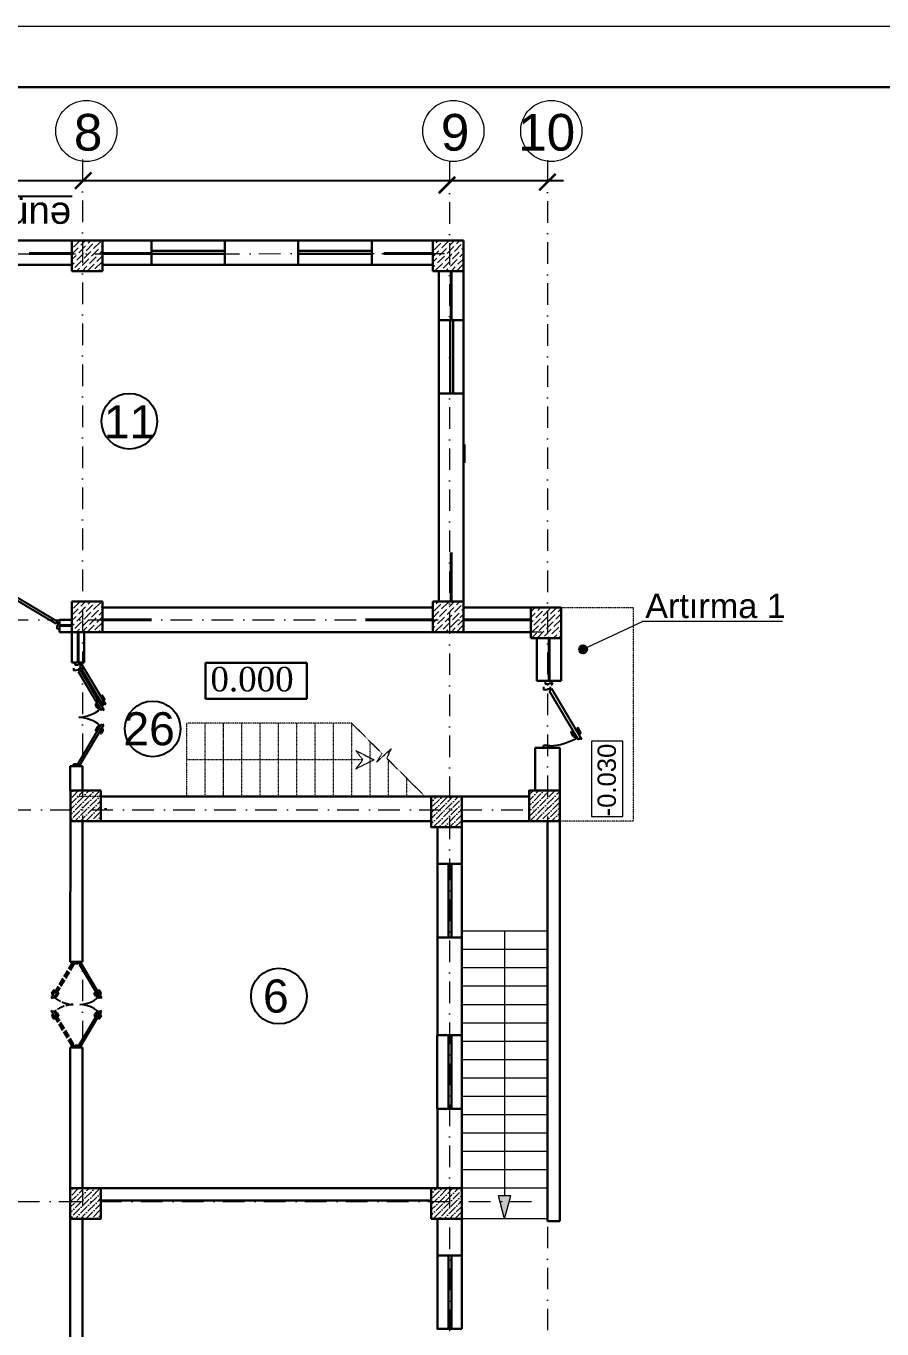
# Model space of a CAD drawing. Header units: millimetres. Extents: x 895788 to 1136524, y -21936 to 400945.
# Drawn here: x 1063347 to 1077339, y 168115 to 189410 of the extents above; entities that cross this region are included whole.
import ezdxf

# ---------------------------------------------------------------- set-up
doc = ezdxf.new("R2010")
doc.units = ezdxf.units.MM
for name, pattern in [('( Hidden )', [0.275, 0.15, -0.125]), ('006_PP_0101_AS_101_00$0$006_PP_0101_AS_102_00$0$006_PP_GRID_0101$0$006_TD-D_0101_AS_N101_00$0$TEČKOVANБX2', [0.05, 0, -0.05]), ('ACAD_ISO02W100', [15, 12, -3]), ('Штрихпунктирная', [670.277762, 352.777767, -176.388884, 0, -141.111112])]:
    doc.linetypes.add(name, pattern=pattern)
for name, color, linetype in [('0_ANNOT_Dimensions', 7, 'Continuous'), ('Layer2', 7, 'Continuous'), ('Конструктив - Ограждающий', 7, 'Continuous')]:
    doc.layers.add(name, color=color, linetype=linetype)
for name, color, linetype, lineweight in [('0_Pen_No__7', 7, 'Continuous', 60), ('Layer2_Pen_No__1', 7, 'Continuous', 15), ('Layer2_Ном._пера__1', 7, 'Continuous', 15), ('Layer2_Ном._пера__1_Ном._пера__1', 7, 'Continuous', 15), ('Layer2_Ном._пера__7', 7, 'Continuous', 60), ('Xarici divarlar_Pen_No__1', 7, 'Continuous', 15), ('аракясмя_Pen_No__1', 7, 'Continuous', 15), ('ДВЕРИ', 7, 'Continuous', 5), ('Интерьер- Перегородка_Pen_No__21', 7, 'Continuous', 30), ('невидимка_Ном._пера__241_Ном._пера__7', 7, 'Continuous', 60), ('окна_Pen_No__1', 7, 'Continuous', 15), ('оси_Ном._пера__1', 7, 'Continuous', 15), ('оси_Ном._пера__242_Pen_No__21', 7, 'Continuous', 30), ('перегородка_Ном._пера__1', 7, 'Continuous', 15), ('перегородка_Ном._пера__7', 7, 'Continuous', 60), ('перегородка_Ном._пера__7_Ном._пера__7', 7, 'Continuous', 60), ('размер_Pen_No__1', 7, 'Continuous', 15)]:
    doc.layers.add(name, color=color, linetype=linetype, lineweight=lineweight)
doc.styles.add('GENERATED_STYLE_1', font='times.ttf')
doc.styles.get("Standard").update_dxf_attribs({"font": 'arial.ttf', "height": 400})
doc.styles.add('СГЕНЕРИР_СТИЛЬ_1', font='arial.ttf')

# ---------------------------------------------------------------- blocks, each defined once
blk = doc.blocks.new('qapi 700')
at = {"layer": 'ДВЕРИ', "color": 251, "lineweight": 25, "true_color": 0x636466}
for p, q in [((1281620, 90086), (1281659, 90086)), ((1281659, 90034), (1281659, 90086)), ((1282420, 90086), (1282380, 90086)), ((1282380, 90034), (1282380, 90085)), ((1281620, 89997), (1281651, 89997)), ((1281651, 89997), (1281651, 90034)), ((1281651, 90034), (1281659, 90034)), ((1282368, 90010), (1281735, 89633)), ((1282395, 89980), (1281741, 89591)), ((1282382, 89987), (1282368, 90010)), ((1282388, 90034), (1282380, 90034)), ((1282388, 89991), (1282382, 89987)), ((1282388, 89997), (1282388, 90034)), ((1282420, 89997), (1282388, 89997)), ((1282420, 89997), (1282388, 89997)), ((1282395, 89980), (1282388, 89991)), ((1281733, 89605), (1281747, 89613)), ((1281741, 89591), (1281733, 89605)), ((1281747, 89613), (1281735, 89633)), ((1281812, 89685), (1281762, 89656)), ((1281762, 89656), (1281765, 89651)), ((1281776, 89665), (1281770, 89676)), ((1281775, 89698), (1281826, 89728)), ((1281785, 89617), (1281787, 89613)), ((1281787, 89613), (1281837, 89642)), ((1281792, 89676), (1281793, 89674)), ((1281835, 89712), (1281794, 89687)), ((1281802, 89622), (1281809, 89609)), ((1281814, 89681), (1281812, 89685)), ((1281820, 89629), (1281818, 89631)), ((1281872, 89650), (1281831, 89626)), ((1281831, 89604), (1281881, 89634)), ((1281837, 89642), (1281835, 89646)), ((1281836, 89725), (1281838, 89722)), ((1281884, 89645), (1281883, 89647))]:
    blk.add_line(p, q, dxfattribs=at)
for centre, radius, start, end in [((1282471, 90052), 821, 183.4077, 209.5706), ((1281783, 89684), 15.9, 120.7133, 210.7133), ((1281798, 89680), 7.94, 120.7133, 210.7133), ((1281823, 89617), 15.9, 210.7133, 300.7133), ((1281827, 89633), 7.94, 210.7133, 300.7133), ((1281830, 89721), 7.94, 30.7133, 120.7133), ((1281831, 89718), 7.94, 300.7133, 30.7133), ((1281876, 89643), 7.94, 30.7133, 120.7133), ((1281877, 89641), 7.94, 300.7133, 30.7133)]:
    blk.add_arc(centre, radius, start, end, dxfattribs=at)
blk = doc.blocks.new('DSA')
at = {"layer": 'ДВЕРИ', "color": 251, "lineweight": 25, "true_color": 0x636466}
for p, q in [((153780, 788017), (153820, 788017)), ((153780, 787928), (153812, 787928)), ((153780, 787928), (153812, 787928)), ((153804, 787910), (153811, 787922)), ((153811, 787922), (153818, 787918)), ((153812, 787928), (153812, 787965)), ((153812, 787965), (153820, 787965)), ((153818, 787918), (153832, 787941)), ((153820, 787965), (153820, 788016)), ((153832, 787941), (154468, 787562)), ((155336, 787941), (154700, 787562)), ((155350, 787918), (155336, 787941)), ((155388, 788017), (155348, 788017)), ((155348, 787965), (155348, 788016)), ((155356, 787965), (155348, 787965)), ((155357, 787922), (155350, 787918)), ((155356, 787928), (155356, 787965)), ((155388, 787928), (155356, 787928)), ((155388, 787928), (155356, 787928)), ((155364, 787910), (155357, 787922)), ((153804, 787910), (154462, 787520)), ((155364, 787910), (154706, 787520)), ((154318, 787574), (154320, 787576)), ((154372, 787532), (154321, 787563)), ((154331, 787579), (154372, 787555)), ((154366, 787654), (154365, 787652)), ((154365, 787571), (154368, 787575)), ((154415, 787542), (154365, 787571)), ((154367, 787641), (154409, 787616)), ((154428, 787627), (154377, 787657)), ((154383, 787557), (154384, 787560)), ((154388, 787610), (154391, 787615)), ((154391, 787615), (154441, 787585)), ((154401, 787550), (154394, 787538)), ((154411, 787605), (154410, 787603)), ((154418, 787546), (154415, 787542)), ((154426, 787594), (154433, 787605)), ((154441, 787585), (154438, 787580)), ((154456, 787542), (154468, 787562)), ((154470, 787534), (154456, 787542)), ((154462, 787520), (154470, 787534)), ((154698, 787534), (154712, 787542)), ((154706, 787520), (154698, 787534)), ((154712, 787542), (154700, 787562)), ((154777, 787615), (154727, 787585)), ((154727, 787585), (154730, 787580)), ((154742, 787594), (154735, 787605)), ((154740, 787627), (154791, 787657)), ((154750, 787546), (154753, 787542)), ((154753, 787542), (154803, 787571)), ((154757, 787605), (154758, 787603)), ((154801, 787641), (154760, 787616)), ((154767, 787550), (154775, 787538)), ((154780, 787610), (154777, 787615)), ((154785, 787557), (154784, 787560)), ((154837, 787579), (154796, 787555)), ((154797, 787532), (154847, 787563)), ((154803, 787571), (154800, 787575)), ((154802, 787654), (154804, 787652)), ((154850, 787574), (154848, 787576))]:
    blk.add_line(p, q, dxfattribs=at)
for centre, radius, start, end in [((154002, 787952), 583, 319.7101, 357.5846), ((155160, 787950), 576, 182.1815, 220.5237), ((154325, 787569), 7.98, 149.2867, 239.2867), ((154327, 787572), 7.98, 59.2867, 149.2867), ((154371, 787648), 7.98, 149.2867, 239.2867), ((154373, 787650), 7.98, 59.2867, 149.2867), ((154376, 787561), 7.98, 239.2867, 329.2867), ((154380, 787546), 16, 239.2867, 329.2867), ((154404, 787609), 7.98, 329.2867, 59.2867), ((154420, 787613), 16, 329.2867, 59.2867), ((154748, 787613), 16, 120.7133, 210.7133), ((154764, 787609), 7.98, 120.7133, 210.7133), ((154788, 787546), 16, 210.7133, 300.7133), ((154792, 787561), 7.98, 210.7133, 300.7133), ((154795, 787650), 7.98, 30.7133, 120.7133), ((154797, 787648), 7.98, 300.7133, 30.7133), ((154842, 787572), 7.98, 30.7133, 120.7133), ((154843, 787569), 7.98, 300.7133, 30.7133)]:
    blk.add_arc(centre, radius, start, end, dxfattribs=at)
blk = doc.blocks.new('_ArchTick')
at = {"color": 0, "linetype": 'ByBlock', "const_width": 0.15}
blk.add_lwpolyline([(-0.5, -0.5), (0.5, 0.5)], dxfattribs=at)

msp = doc.modelspace()

# ---------------------------------------------------------------- hatches: boundary and pattern name
h = msp.add_hatch(color=256)
h.dxf.hatch_style = 1
h.paths.add_polyline_path([(1072388.559, 179222.83, -1), (1072520.112, 179222.83, -1)])
at = {"lineweight": 9}
h = msp.add_hatch(dxfattribs=at)
h.set_pattern_fill('ANSI36', color=256, scale=500)
h.set_pattern_definition([(45, (-686326.893, 2459012.49), (33.1456304, 121.533978), [156.25, -31.25, 0, -31.25])])
h.paths.add_polyline_path([(1064071.116, 176914.973), (1064071.116, 176414.973), (1064571.116, 176414.973), (1064571.116, 176914.973)])
h = msp.add_hatch(dxfattribs=at)
h.set_pattern_fill('ANSI36', color=256, scale=500)
h.set_pattern_definition([(45, (-692226.874, 2458912.49), (33.1456304, 121.533978), [156.25, -31.25, 0, -31.25])])
h.paths.add_polyline_path([(1069971.098, 176814.973), (1069971.098, 176314.973), (1070471.098, 176314.973), (1070471.098, 176814.973)])
h = msp.add_hatch(dxfattribs=at)
h.set_pattern_fill('ANSI36', color=256, scale=500)
h.set_pattern_definition([(45, (-693826.874, 2459012.49), (33.1456304, 121.533978), [156.25, -31.25, 0, -31.25])])
h.paths.add_polyline_path([(1071571.098, 176914.973), (1071571.098, 176414.973), (1072071.098, 176414.973), (1072071.098, 176914.973)])
h = msp.add_hatch(dxfattribs=at)
h.set_pattern_fill('ANSI36', color=256, scale=500)
h.set_pattern_definition([(45, (-686326.7, 2452512.49), (33.1456304, 121.533978), [156.25, -31.25, 0, -31.25])])
h.paths.add_polyline_path([(1064070.921, 170414.973), (1064070.921, 169914.973), (1064570.921, 169914.973), (1064570.921, 170414.973)])
h = msp.add_hatch(dxfattribs=at)
h.set_pattern_fill('ANSI36', color=256, scale=500)
h.set_pattern_definition([(45, (-692226.874, 2452512.49), (33.1456304, 121.533978), [156.25, -31.25, 0, -31.25])])
h.paths.add_polyline_path([(1069971.098, 170414.973), (1069971.098, 169914.973), (1070471.098, 169914.973), (1070471.098, 170414.973)])
at = {"layer": 'Layer2', "linetype": 'Continuous', "lineweight": 0, "true_color": 0x000000}
msp.add_hatch(color=18, dxfattribs=at).paths.add_polyline_path([(1071170.833, 169914.973), (1071070.833, 170288.178), (1071270.833, 170288.178)])

# ---------------------------------------------------------------- linework, layer by layer
at = {"lineweight": 30}
msp.add_line((1020488.296, 188411.871), (1099331.354, 188411.871), dxfattribs=at)
for p, q in [((1072130.618, 186880.032), (1026639.395, 186874.706)), ((1071933.151, 186576.354), (1071933.151, 186576.979))]:
    msp.add_line(p, q)
at = {"color": 7}
msp.add_line((1060112.359, 186627.306), (1064101.644, 186627.306), dxfattribs=at)
at = {"color": 0, "lineweight": 30}
for p, q in [((1028597.151, 185905.584), (1069997.151, 185905.584)), ((1066597.151, 185905.584), (1065397.151, 185905.584)), ((1065397.151, 185905.584), (1065397.151, 185505.584)), ((1066597.151, 185505.584), (1066597.151, 185905.584)), ((1068997.327, 185905.584), (1067797.327, 185905.584)), ((1067797.327, 185905.584), (1067797.327, 185505.584)), ((1068997.327, 185505.584), (1068997.327, 185905.584)), ((1064097.346, 185505.584), (1058596.956, 185505.584)), ((1066296.974, 185505.584), (1064597.346, 185505.584)), ((1065397.151, 185505.584), (1066597.151, 185505.584)), ((1069997.151, 185505.584), (1066496.974, 185505.584)), ((1067797.327, 185505.584), (1068997.327, 185505.584)), ((1070097.151, 180005.579), (1070097.151, 185405.584)), ((1070497.151, 185405.584), (1070497.151, 180005.579)), ((1070497.151, 184605.169), (1070097.151, 184605.169)), ((1070097.151, 184605.169), (1070097.151, 183405.169)), ((1070497.151, 183405.169), (1070497.151, 184605.169)), ((1070097.151, 183405.169), (1070497.151, 183405.169)), ((1064597.346, 179905.579), (1069997.151, 179905.579)), ((1071597.522, 179905.579), (1070497.346, 179905.579)), ((1063896.5, 179705.579), (1063896.5, 179505.579)), ((1063896.5, 179705.579), (1064097.346, 179705.579)), ((1064096.974, 179505.579), (1063896.5, 179505.579)), ((1064097.151, 179005.579), (1064097.151, 179505.579)), ((1064097.151, 179505.579), (1064297.151, 179505.579)), ((1064297.151, 179505.579), (1064297.151, 179005.579)), ((1069997.327, 179505.579), (1064597.346, 179505.579)), ((1070497.151, 179505.579), (1071597.522, 179505.579)), ((1071697.522, 179405.579), (1071697.522, 178705.83)), ((1072097.522, 178705.83), (1072097.522, 179405.579)), ((1064097.151, 179005.579), (1064297.151, 179005.579)), ((1072097.522, 178705.83), (1071697.522, 178705.83)), ((1064270.745, 174114.973), (1064070.745, 174114.973)), ((1064270.745, 172714.973), (1064070.745, 172714.973))]:
    msp.add_line(p, q, dxfattribs=at)
at = {"color": 3, "lineweight": 30}
for p, q in [((1064597.346, 185905.584), (1064097.346, 185905.584)), ((1064097.346, 185905.584), (1064097.346, 185405.584)), ((1064597.346, 185405.584), (1064597.346, 185905.584)), ((1070497.151, 185905.584), (1069997.151, 185905.584)), ((1069997.151, 185905.584), (1069997.151, 185405.584)), ((1070497.151, 185405.584), (1070497.151, 185905.584)), ((1064097.346, 185405.584), (1064597.346, 185405.584)), ((1069997.151, 185405.584), (1070497.151, 185405.584)), ((1064597.346, 180005.579), (1064097.346, 180005.579)), ((1064097.346, 180005.579), (1064097.346, 179505.579)), ((1064597.346, 179505.579), (1064597.346, 180005.579)), ((1070497.327, 180005.579), (1069997.327, 180005.579)), ((1069997.327, 180005.579), (1069997.327, 179505.579)), ((1070497.327, 179505.579), (1070497.327, 180005.579)), ((1072097.522, 179905.579), (1071597.522, 179905.579)), ((1071597.522, 179905.579), (1071597.522, 179405.579)), ((1072097.522, 179405.579), (1072097.522, 179905.579)), ((1064097.346, 179505.579), (1064597.346, 179505.579)), ((1069997.327, 179505.579), (1070497.327, 179505.579)), ((1071597.522, 179405.579), (1072097.522, 179405.579))]:
    msp.add_line(p, q, dxfattribs=at)
at = {"lineweight": 9}
for p, q in [((1064241.61, 185827.011), (1064320.183, 185905.584)), ((1064363.144, 185860.157), (1064408.571, 185905.584)), ((1064484.678, 185893.303), (1064496.96, 185905.584)), ((1069997.151, 185903.483), (1069999.252, 185905.584)), ((1070053.261, 185871.205), (1070087.64, 185905.584)), ((1070174.795, 185904.351), (1070176.028, 185905.584)), ((1070263.183, 185815.963), (1070352.805, 185905.584)), ((1070384.717, 185849.108), (1070441.193, 185905.584)), ((1064097.346, 185859.524), (1064109.027, 185871.205)), ((1064097.346, 185682.747), (1064197.416, 185782.817)), ((1064097.979, 185771.769), (1064097.979, 185771.769)), ((1064120.076, 185793.866), (1064230.561, 185904.351)), ((1064131.125, 185893.303), (1064131.125, 185893.303)), ((1064175.319, 185583.943), (1064285.804, 185694.429)), ((1064208.464, 185705.477), (1064318.95, 185815.963)), ((1064219.513, 185804.914), (1064219.513, 185804.914)), ((1064296.853, 185617.089), (1064407.338, 185727.574)), ((1064307.901, 185716.526), (1064307.901, 185716.526)), ((1064329.998, 185738.623), (1064440.484, 185849.108)), ((1064341.047, 185838.06), (1064341.047, 185838.06)), ((1064418.387, 185650.235), (1064528.872, 185760.72)), ((1064429.435, 185749.672), (1064429.435, 185749.672)), ((1064451.532, 185771.769), (1064562.018, 185882.254)), ((1064462.581, 185871.205), (1064462.581, 185871.205)), ((1064539.921, 185683.38), (1064597.346, 185740.805)), ((1064550.969, 185782.817), (1064550.969, 185782.817)), ((1064573.066, 185804.914), (1064597.346, 185829.194)), ((1064584.115, 185904.351), (1064584.115, 185904.351)), ((1069997.151, 185815.095), (1070009.067, 185827.011)), ((1069997.151, 185638.318), (1070097.455, 185738.623)), ((1069998.018, 185727.574), (1069998.018, 185727.574)), ((1070020.115, 185749.672), (1070130.601, 185860.157)), ((1070031.164, 185849.108), (1070031.164, 185849.108)), ((1070108.504, 185661.283), (1070218.989, 185771.769)), ((1070119.552, 185760.72), (1070119.552, 185760.72)), ((1070141.649, 185782.817), (1070252.135, 185893.303)), ((1070152.698, 185882.254), (1070152.698, 185882.254)), ((1070230.038, 185694.429), (1070340.523, 185804.914)), ((1070241.086, 185793.866), (1070241.086, 185793.866)), ((1070318.426, 185606.04), (1070428.912, 185716.526)), ((1070329.475, 185705.477), (1070329.475, 185705.477)), ((1070351.572, 185727.574), (1070462.057, 185838.06)), ((1070362.62, 185827.011), (1070362.62, 185827.011)), ((1070439.96, 185639.186), (1070497.151, 185696.377)), ((1070451.009, 185738.623), (1070451.009, 185738.623)), ((1070473.106, 185760.72), (1070497.151, 185784.765)), ((1070484.154, 185860.157), (1070484.154, 185860.157)), ((1064097.346, 185594.359), (1064164.27, 185661.283)), ((1064097.346, 185505.97), (1064131.125, 185539.749)), ((1064142.173, 185462.409), (1064252.659, 185572.895)), ((1064153.222, 185561.846), (1064153.222, 185561.846)), ((1064186.367, 185683.38), (1064186.367, 185683.38)), ((1064262.125, 185405.584), (1064341.047, 185484.506)), ((1064263.707, 185495.555), (1064374.192, 185606.04)), ((1064274.756, 185594.992), (1064274.756, 185594.992)), ((1064352.095, 185407.167), (1064462.581, 185517.652)), ((1064363.144, 185506.604), (1064363.144, 185506.604)), ((1064385.241, 185528.701), (1064495.726, 185639.186)), ((1064396.29, 185628.138), (1064396.29, 185628.138)), ((1064473.629, 185440.312), (1064584.115, 185550.798)), ((1064484.678, 185539.749), (1064484.678, 185539.749)), ((1064506.775, 185561.846), (1064597.346, 185652.417)), ((1064517.824, 185661.283), (1064517.824, 185661.283)), ((1069997.151, 185549.93), (1070064.31, 185617.089)), ((1069997.151, 185461.542), (1070031.164, 185495.555)), ((1070042.213, 185418.215), (1070152.698, 185528.701)), ((1070053.261, 185517.652), (1070053.261, 185517.652)), ((1070075.358, 185539.749), (1070185.844, 185650.235)), ((1070086.407, 185639.186), (1070086.407, 185639.186)), ((1070163.747, 185451.361), (1070274.232, 185561.846)), ((1070174.795, 185550.798), (1070174.795, 185550.798)), ((1070196.892, 185572.895), (1070307.378, 185683.38)), ((1070207.941, 185672.332), (1070207.941, 185672.332)), ((1070285.281, 185484.506), (1070395.766, 185594.992)), ((1070296.329, 185583.943), (1070296.329, 185583.943)), ((1070383.135, 185405.584), (1070484.154, 185506.604)), ((1070384.717, 185495.555), (1070384.717, 185495.555)), ((1070406.814, 185517.652), (1070497.151, 185607.988)), ((1070417.863, 185617.089), (1070417.863, 185617.089)), ((1064097.346, 185417.582), (1064097.979, 185418.215)), ((1064120.076, 185440.312), (1064120.076, 185440.312)), ((1064173.736, 185405.584), (1064219.513, 185451.361)), ((1064241.61, 185473.458), (1064241.61, 185473.458)), ((1064451.532, 185418.215), (1064451.532, 185418.215)), ((1064527.29, 185405.584), (1064550.969, 185429.264)), ((1064573.066, 185451.361), (1064573.066, 185451.361)), ((1064595.163, 185473.458), (1064597.346, 185475.64)), ((1070117.97, 185405.584), (1070119.552, 185407.167)), ((1070141.649, 185429.264), (1070141.649, 185429.264)), ((1070206.358, 185405.584), (1070241.086, 185440.312)), ((1070263.183, 185462.409), (1070263.183, 185462.409)), ((1070294.747, 185405.584), (1070362.62, 185473.458)), ((1070473.106, 185407.167), (1070473.106, 185407.167)), ((1070495.203, 185429.264), (1070497.151, 185431.212)), ((1064097.346, 179959.518), (1064109.027, 179971.2)), ((1064120.076, 179893.86), (1064230.561, 180004.345)), ((1064131.125, 179993.297), (1064131.125, 179993.297)), ((1064241.61, 179927.006), (1064320.183, 180005.579)), ((1064329.998, 179838.617), (1064440.484, 179949.103)), ((1064363.144, 179960.151), (1064408.571, 180005.579)), ((1064451.532, 179871.763), (1064562.018, 179982.248)), ((1064462.581, 179971.2), (1064462.581, 179971.2)), ((1064484.678, 179993.297), (1064496.96, 180005.579)), ((1064584.115, 180004.345), (1064584.115, 180004.345)), ((1069997.327, 180003.83), (1069999.075, 180005.579)), ((1070019.939, 179849.666), (1070130.425, 179960.151)), ((1070030.988, 179949.103), (1070030.988, 179949.103)), ((1070053.085, 179971.2), (1070087.464, 180005.579)), ((1070141.473, 179882.811), (1070251.959, 179993.297)), ((1070152.522, 179982.248), (1070152.522, 179982.248)), ((1070174.619, 180004.345), (1070175.852, 180005.579)), ((1070263.007, 179915.957), (1070352.629, 180005.579)), ((1070384.541, 179949.103), (1070441.017, 180005.579)), ((1070483.978, 179960.151), (1070483.978, 179960.151)), ((1064097.346, 179782.741), (1064197.416, 179882.811)), ((1064097.346, 179694.353), (1064164.27, 179761.277)), ((1064097.979, 179871.763), (1064097.979, 179871.763)), ((1064175.319, 179683.938), (1064285.804, 179794.423)), ((1064186.367, 179783.375), (1064186.367, 179783.375)), ((1064208.464, 179805.472), (1064318.95, 179915.957)), ((1064219.513, 179904.909), (1064219.513, 179904.909)), ((1064296.853, 179717.083), (1064407.338, 179827.569)), ((1064307.901, 179816.52), (1064307.901, 179816.52)), ((1064341.047, 179938.054), (1064341.047, 179938.054)), ((1064385.241, 179628.695), (1064495.726, 179739.18)), ((1064418.387, 179750.229), (1064528.872, 179860.714)), ((1064429.435, 179849.666), (1064429.435, 179849.666)), ((1064506.775, 179661.841), (1064597.346, 179752.411)), ((1064517.824, 179761.277), (1064517.824, 179761.277)), ((1064539.921, 179783.375), (1064597.346, 179840.8)), ((1064550.969, 179882.811), (1064550.969, 179882.811)), ((1064573.066, 179904.909), (1064597.346, 179929.188)), ((1069997.327, 179915.442), (1070008.891, 179927.006)), ((1069997.327, 179738.665), (1070097.279, 179838.617)), ((1069997.842, 179827.569), (1069997.842, 179827.569)), ((1070075.182, 179639.744), (1070185.667, 179750.229)), ((1070086.23, 179739.18), (1070086.23, 179739.18)), ((1070108.328, 179761.277), (1070218.813, 179871.763)), ((1070119.376, 179860.714), (1070119.376, 179860.714)), ((1070196.716, 179672.889), (1070307.201, 179783.375)), ((1070207.764, 179772.326), (1070207.764, 179772.326)), ((1070229.862, 179794.423), (1070340.347, 179904.909)), ((1070240.91, 179893.86), (1070240.91, 179893.86)), ((1070318.25, 179706.035), (1070428.735, 179816.52)), ((1070329.298, 179805.472), (1070329.298, 179805.472)), ((1070351.395, 179827.569), (1070461.881, 179938.054)), ((1070362.444, 179927.006), (1070362.444, 179927.006)), ((1070439.784, 179739.18), (1070497.327, 179796.724)), ((1070450.832, 179838.617), (1070450.832, 179838.617)), ((1070472.929, 179860.714), (1070497.327, 179885.112)), ((1071597.522, 179833.851), (1071669.249, 179905.579)), ((1071597.522, 179745.463), (1071668.016, 179815.957)), ((1071679.065, 179738.617), (1071789.55, 179849.103)), ((1071690.113, 179838.054), (1071690.113, 179838.054)), ((1071712.21, 179860.151), (1071757.638, 179905.579)), ((1071767.453, 179650.229), (1071877.938, 179760.714)), ((1071778.501, 179749.666), (1071778.501, 179749.666)), ((1071800.599, 179771.763), (1071911.084, 179882.248)), ((1071811.647, 179871.2), (1071811.647, 179871.2)), ((1071833.744, 179893.297), (1071846.026, 179905.579)), ((1071888.987, 179683.375), (1071999.472, 179793.86)), ((1071900.035, 179782.811), (1071900.035, 179782.811)), ((1071922.133, 179804.909), (1072022.803, 179905.579)), ((1071933.181, 179904.345), (1071933.181, 179904.345)), ((1072010.521, 179716.52), (1072097.522, 179803.521)), ((1072021.569, 179815.957), (1072021.569, 179815.957)), ((1072043.667, 179838.054), (1072097.522, 179891.91)), ((1064097.346, 179605.965), (1064131.125, 179639.744)), ((1064097.346, 179517.576), (1064097.979, 179518.21)), ((1064120.076, 179540.307), (1064120.076, 179540.307)), ((1064142.173, 179562.404), (1064252.659, 179672.889)), ((1064153.222, 179661.841), (1064153.222, 179661.841)), ((1064173.736, 179505.579), (1064219.513, 179551.355)), ((1064241.61, 179573.452), (1064241.61, 179573.452)), ((1064262.125, 179505.579), (1064341.047, 179584.501)), ((1064263.707, 179595.549), (1064374.192, 179706.035)), ((1064274.756, 179694.986), (1064274.756, 179694.986)), ((1064352.095, 179507.161), (1064462.581, 179617.646)), ((1064363.144, 179606.598), (1064363.144, 179606.598)), ((1064396.29, 179728.132), (1064396.29, 179728.132)), ((1064451.532, 179518.21), (1064451.532, 179518.21)), ((1064473.629, 179540.307), (1064584.115, 179650.792)), ((1064484.678, 179639.744), (1064484.678, 179639.744)), ((1064527.29, 179505.579), (1064550.969, 179529.258)), ((1064573.066, 179551.355), (1064573.066, 179551.355)), ((1064595.163, 179573.452), (1064597.346, 179575.635)), ((1069997.327, 179650.277), (1070064.133, 179717.083)), ((1069997.327, 179561.889), (1070030.988, 179595.549)), ((1070042.036, 179518.21), (1070152.522, 179628.695)), ((1070053.085, 179617.646), (1070053.085, 179617.646)), ((1070141.473, 179529.258), (1070141.473, 179529.258)), ((1070163.57, 179551.355), (1070274.056, 179661.841)), ((1070174.619, 179650.792), (1070174.619, 179650.792)), ((1070206.182, 179505.579), (1070240.91, 179540.307)), ((1070263.007, 179562.404), (1070263.007, 179562.404)), ((1070285.104, 179584.501), (1070395.59, 179694.986)), ((1070294.571, 179505.579), (1070362.444, 179573.452)), ((1070296.153, 179683.938), (1070296.153, 179683.938)), ((1070382.959, 179505.579), (1070483.978, 179606.598)), ((1070384.541, 179595.549), (1070384.541, 179595.549)), ((1070406.638, 179617.646), (1070497.327, 179708.335)), ((1070417.687, 179717.083), (1070417.687, 179717.083)), ((1070495.027, 179529.258), (1070497.327, 179531.559)), ((1071597.522, 179657.075), (1071634.87, 179694.423)), ((1071597.522, 179568.686), (1071601.725, 179572.889)), ((1071612.773, 179495.549), (1071723.259, 179606.035)), ((1071623.822, 179594.986), (1071623.822, 179594.986)), ((1071645.919, 179617.083), (1071756.404, 179727.569)), ((1071656.967, 179716.52), (1071656.967, 179716.52)), ((1071701.162, 179407.161), (1071811.647, 179517.646)), ((1071734.307, 179528.695), (1071844.793, 179639.18)), ((1071745.356, 179628.132), (1071745.356, 179628.132)), ((1071822.696, 179440.307), (1071933.181, 179550.792)), ((1071833.744, 179539.744), (1071833.744, 179539.744)), ((1071855.841, 179561.841), (1071966.327, 179672.326)), ((1071866.89, 179661.277), (1071866.89, 179661.277)), ((1071944.23, 179473.452), (1072054.715, 179583.938)), ((1071955.278, 179572.889), (1071955.278, 179572.889)), ((1071977.375, 179594.986), (1072087.861, 179705.472)), ((1071988.424, 179694.423), (1071988.424, 179694.423)), ((1072065.764, 179506.598), (1072097.522, 179538.356)), ((1072076.812, 179606.035), (1072076.812, 179606.035)), ((1070117.794, 179505.579), (1070119.376, 179507.161)), ((1070472.929, 179507.161), (1070472.929, 179507.161)), ((1071611.191, 179405.579), (1071690.113, 179484.501)), ((1071712.21, 179506.598), (1071712.21, 179506.598)), ((1071800.599, 179418.21), (1071800.599, 179418.21)), ((1071876.356, 179405.579), (1071900.035, 179429.258)), ((1071922.133, 179451.355), (1071922.133, 179451.355)), ((1071964.744, 179405.579), (1072021.569, 179462.404)), ((1072043.667, 179484.501), (1072043.667, 179484.501)), ((1072053.133, 179405.579), (1072097.522, 179449.968))]:
    msp.add_line(p, q, dxfattribs=at)
at = {"color": 146, "lineweight": 30, "true_color": 0x105689}
for p, q in [((1065397.151, 185736.722), (1065397.151, 185686.722)), ((1066597.151, 185736.722), (1065397.151, 185736.722)), ((1066597.151, 185686.722), (1066597.151, 185736.722)), ((1067797.327, 185736.722), (1067797.327, 185686.722)), ((1068997.327, 185736.722), (1067797.327, 185736.722)), ((1068997.327, 185686.722), (1068997.327, 185736.722)), ((1065397.151, 185686.722), (1066597.151, 185686.722)), ((1067797.327, 185686.722), (1068997.327, 185686.722)), ((1070328.288, 184605.169), (1070278.288, 184605.169)), ((1070278.288, 184605.169), (1070278.288, 183405.169)), ((1070328.288, 183405.169), (1070328.288, 184605.169)), ((1070278.288, 183405.169), (1070328.288, 183405.169))]:
    msp.add_line(p, q, dxfattribs=at)
at = {"lineweight": 40}
for p, q in [((1064097.346, 185691.076), (1063397.06, 185691.076)), ((1065397.346, 185691.076), (1064597.346, 185691.076)), ((1069997.151, 185691.076), (1069197.151, 185691.076)), ((1070297.327, 185405.584), (1070297.151, 184605.169)), ((1070297.327, 180005.579), (1070297.327, 180805.579)), ((1063896.5, 179612.029), (1064097.346, 179612.029)), ((1064597.346, 179705.579), (1065397.346, 179705.579)), ((1069997.327, 179705.579), (1068897.132, 179705.579)), ((1071597.522, 179705.579), (1070497.327, 179705.579)), ((1064197.151, 179505.579), (1064197.151, 179005.579)), ((1071897.522, 179405.579), (1071897.522, 178705.83))]:
    msp.add_line(p, q, dxfattribs=at)
at = {"color": 0, "lineweight": 30}
for points in [[(1071671.292, 177615.224), (1071671.292, 176914.973)], [(1071671.292, 177615.224), (1072071.292, 177615.224)], [(1072070.921, 176914.973), (1072071.292, 177615.224)], [(1064270.921, 177314.973), (1064270.745, 176914.973), (1064070.745, 176914.973), (1064070.921, 177314.973)], [(1064270.921, 177314.973), (1064070.921, 177314.973)], [(1064570.745, 176814.973), (1069971.098, 176814.973)], [(1071571.292, 176814.973), (1070470.921, 176814.973)], [(1064070.745, 174114.973), (1064071.116, 176414.973)], [(1064270.921, 176414.973), (1064270.745, 174114.973)], [(1069970.921, 176414.973), (1064571.116, 176414.973)], [(1070471.292, 176414.973), (1071570.921, 176414.973)], [(1070070.921, 175714.897), (1070070.921, 176314.973)], [(1070470.921, 176314.973), (1070470.921, 172914.897)], [(1070070.921, 172914.897), (1070070.921, 174514.897)], [(1070470.921, 174514.897), (1070470.921, 172914.897)], [(1064070.745, 167715.142), (1064070.745, 172714.973)], [(1064270.745, 172714.973), (1064270.745, 170414.973)], [(1070070.921, 170414.973), (1070070.921, 171714.897)], [(1070470.921, 171714.897), (1070470.921, 169314.897)], [(1064270.921, 169914.973), (1064270.745, 167715.142)], [(1070070.921, 169314.897), (1070070.921, 169914.973)]]:
    msp.add_lwpolyline(points, dxfattribs=at)
at = {"color": 3, "lineweight": 30}
for points in [[(1064571.116, 176914.973), (1064071.116, 176914.973), (1064071.116, 176414.973), (1064571.116, 176414.973)], [(1070471.098, 176814.973), (1069971.098, 176814.973), (1069971.098, 176314.973), (1070471.098, 176314.973)], [(1072071.098, 176914.973), (1071571.098, 176914.973), (1071571.098, 176414.973), (1072071.098, 176414.973)], [(1064570.921, 170414.973), (1064070.921, 170414.973), (1064070.921, 169914.973), (1064570.921, 169914.973)], [(1070471.098, 170414.973), (1069971.098, 170414.973), (1069971.098, 169914.973), (1070471.098, 169914.973)]]:
    msp.add_lwpolyline(points, close=True, dxfattribs=at)
at = {"color": 0, "lineweight": 30}
for points in [[(1070470.921, 174514.897), (1070470.921, 175714.897), (1070070.921, 175714.897), (1070070.921, 174514.897)], [(1070469.784, 171714.897), (1070469.784, 172914.897), (1070069.784, 172914.897), (1070069.784, 171714.897)], [(1069971.098, 170214.973), (1064570.921, 170214.973), (1064570.921, 170414.973), (1069971.098, 170414.973)], [(1070470.921, 168114.897), (1070470.921, 169314.897), (1070070.921, 169314.897), (1070070.921, 168114.897)]]:
    msp.add_lwpolyline(points, close=True, dxfattribs=at)
at = {"color": 146, "lineweight": 30, "true_color": 0x105689}
for points in [[(1070302.059, 175714.897), (1070252.059, 175714.897), (1070252.059, 174514.897), (1070302.059, 174514.897)], [(1070300.921, 172914.897), (1070250.921, 172914.897), (1070250.921, 171714.897), (1070300.921, 171714.897)], [(1070302.059, 169314.897), (1070252.059, 169314.897), (1070252.059, 168114.897), (1070302.059, 168114.897)]]:
    msp.add_lwpolyline(points, close=True, dxfattribs=at)
at = {"color": 0, "lineweight": 25}
for centre in [(1065036.403, 182950.564), (1065417.539, 177922.993), (1067480.156, 173554.093)]:
    msp.add_circle(centre, 454.873, dxfattribs=at)
msp.add_circle((1072454.336, 179222.83), 65.776)
at = {"layer": '0_ANNOT_Dimensions', "lineweight": 9}
for p, q in [((1070519.042, 182571.506), (1070519.042, 182270.256)), ((1064171.516, 179505.579), (1063941.097, 179505.579)), ((1064096.974, 179378.545), (1064096.974, 179077.295)), ((1064096.974, 179378.545), (1064096.974, 179077.295)), ((1064297.151, 179378.545), (1064297.151, 179077.295)), ((1064297.151, 179378.545), (1064297.151, 179077.295)), ((1071774.552, 179505.579), (1071491.449, 179505.579)), ((1071697.522, 179378.545), (1071697.522, 179077.295))]:
    msp.add_line(p, q, dxfattribs=at)
at = {"layer": 'Layer2_Pen_No__1', "color": 7, "linetype": '( Hidden )', "lineweight": 15}
for p, q in [((1072097.151, 179905.579), (1073270.111, 179908.302)), ((1073270.111, 179908.302), (1073270.921, 176414.973)), ((1064570.745, 176814.973), (1064170.745, 176814.973)), ((1073270.921, 176414.973), (1072070.921, 176414.973))]:
    msp.add_line(p, q, dxfattribs=at)
at = {"layer": 'Layer2_Pen_No__1', "color": 7, "linetype": 'Continuous', "lineweight": 15}
for p, q in [((1071870.921, 174614.973), (1070470.745, 174614.973)), ((1071170.833, 174614.973), (1071170.833, 170288.178)), ((1071870.921, 174314.973), (1070470.745, 174314.973)), ((1071870.921, 174014.973), (1070470.745, 174014.973)), ((1071870.921, 173714.973), (1070470.745, 173714.973)), ((1071870.921, 173414.973), (1070470.745, 173414.973)), ((1071870.921, 173114.973), (1070470.745, 173114.973)), ((1071870.921, 172814.973), (1070470.745, 172814.973)), ((1071870.921, 172514.973), (1070470.745, 172514.973)), ((1071870.921, 172214.973), (1070470.745, 172214.973)), ((1071870.921, 171914.973), (1070470.745, 171914.973)), ((1071870.921, 171614.973), (1070470.745, 171614.973)), ((1071870.921, 171314.973), (1070470.745, 171314.973)), ((1071870.921, 171014.973), (1070470.745, 171014.973)), ((1071870.921, 170714.973), (1070470.745, 170714.973)), ((1071870.921, 170414.973), (1070470.745, 170414.973)), ((1071270.833, 170288.178), (1071070.833, 170288.178)), ((1071170.833, 169914.973), (1071070.833, 170288.178)), ((1071170.833, 169914.973), (1071270.833, 170288.178)), ((1071870.921, 169914.973), (1070470.745, 169914.973))]:
    msp.add_line(p, q, dxfattribs=at)
at = {"layer": 'Layer2_Ном._пера__1', "linetype": 'Continuous', "flags": 128}
msp.add_lwpolyline([(1072591.217, 177720.816), (1072591.217, 176491.696), (1073101.861, 176491.696), (1073101.861, 177720.816)], close=True, dxfattribs=at)
at = {"layer": 'Layer2_Ном._пера__1_Ном._пера__1', "linetype": 'Continuous'}
for p, q in [((1072454.336, 179222.83), (1073433.947, 179682.507)), ((1075711.728, 179676.16), (1073411.493, 179676.16))]:
    msp.add_line(p, q, dxfattribs=at)
at = {"layer": 'Xarici divarlar_Pen_No__1', "color": 7, "linetype": '( Hidden )', "lineweight": 15}
for p, q in [((1069224.131, 176414.973), (1066170.881, 176414.973)), ((1069970.745, 176414.973), (1068024.131, 176414.973))]:
    msp.add_line(p, q, dxfattribs=at)
at = {"layer": 'аракясмя_Pen_No__1', "color": 7, "linetype": '( Hidden )', "lineweight": 15}
for p, q in [((1068673.098, 178014.954), (1065973.098, 178014.954)), ((1065973.098, 176814.954), (1065973.098, 178014.954)), ((1066573.098, 176814.954), (1066573.098, 178014.954)), ((1069164.507, 177523.545), (1068673.098, 178014.954)), ((1069873.098, 176814.954), (1069242.84, 177445.212))]:
    msp.add_line(p, q, dxfattribs=at)
at = {"layer": 'аракясмя_Pen_No__1', "color": 7, "linetype": '006_PP_0101_AS_101_00$0$006_PP_0101_AS_102_00$0$006_PP_GRID_0101$0$006_TD-D_0101_AS_N101_00$0$TEČKOVANБX2', "lineweight": 15}
for p, q in [((1066273.098, 176814.954), (1066273.098, 178014.954)), ((1066573.098, 176814.954), (1066573.098, 178014.954)), ((1066873.098, 176814.954), (1066873.098, 178014.954)), ((1067173.098, 176814.954), (1067173.098, 178014.954)), ((1067473.098, 176814.954), (1067473.098, 178014.954)), ((1067773.098, 176814.954), (1067773.098, 178014.954)), ((1068073.098, 176814.954), (1068073.098, 178014.954)), ((1068373.098, 176814.954), (1068373.098, 178014.954)), ((1068673.098, 176814.954), (1068673.098, 178014.954)), ((1068973.098, 176814.954), (1068973.098, 177714.954)), ((1069273.098, 177507.832), (1069273.098, 177558.532)), ((1069273.098, 176814.954), (1069273.098, 177414.954)), ((1069573.098, 176814.954), (1069573.098, 177114.954)), ((1069873.098, 176814.954), (1069873.098, 176814.973))]:
    msp.add_line(p, q, dxfattribs=at)
at = {"layer": 'аракясмя_Pen_No__1', "color": 7, "linetype": '006_PP_0101_AS_101_00$0$006_PP_0101_AS_102_00$0$006_PP_GRID_0101$0$006_TD-D_0101_AS_N101_00$0$TEČKOVANБX2', "lineweight": 15, "flags": 128}
msp.add_lwpolyline([(1069164.507, 177523.545), (1069079.248, 177381.101), (1069317.021, 177598.734), (1069242.84, 177445.212)], dxfattribs=at)
at = {"layer": 'ДВЕРИ', "color": 251, "lineweight": 25, "true_color": 0x636466}
for p, q in [((1063838.962, 179640.618), (1063128.133, 180062.895)), ((1063869.368, 179674.36), (1063135.567, 180110.29)), ((1063853.886, 179665.739), (1063838.962, 179640.618)), ((1063860.869, 179613.614), (1063851.961, 179613.614)), ((1063851.961, 179613.614), (1063851.961, 179556.072)), ((1063896.5, 179555.44), (1063851.961, 179555.44)), ((1063861.544, 179661.189), (1063853.886, 179665.739)), ((1063896.5, 179654.919), (1063860.869, 179654.919)), ((1063896.5, 179654.919), (1063860.869, 179654.919)), ((1063860.869, 179654.919), (1063860.869, 179613.614)), ((1063869.368, 179674.36), (1063861.544, 179661.189)), ((1064146.934, 179005.579), (1064146.934, 178965.682)), ((1064199.044, 178965.682), (1064147.5, 178965.682)), ((1064236.044, 178973.662), (1064199.044, 178973.662)), ((1064199.044, 178973.662), (1064199.044, 178965.682)), ((1064245.736, 178967.406), (1064223.234, 178954.038)), ((1064223.234, 178954.038), (1064601.497, 178317.3)), ((1064236.044, 179005.579), (1064236.044, 178973.662)), ((1064236.044, 179005.579), (1064236.044, 178973.662)), ((1064253.459, 178981.275), (1064241.661, 178974.266)), ((1064241.661, 178974.266), (1064245.736, 178967.406)), ((1064253.459, 178981.275), (1064643.951, 178323.958)), ((1071831.368, 178702.485), (1071831.368, 178652.461)), ((1071943.1, 178702.485), (1071943.1, 178662.465)), ((1071943.1, 178702.485), (1071943.1, 178662.465)), ((1071964.935, 178672.012), (1071950.143, 178663.224)), ((1064584.699, 178455.054), (1064609.15, 178413.895)), ((1064590.202, 178467.604), (1064587.484, 178465.989)), ((1064631.275, 178414.089), (1064601.137, 178464.819)), ((1071896.707, 178652.461), (1071832.078, 178652.461)), ((1071943.1, 178662.465), (1071896.707, 178662.465)), ((1071896.707, 178662.465), (1071896.707, 178652.461)), ((1071955.253, 178654.622), (1071927.037, 178637.86)), ((1071950.143, 178663.224), (1071955.253, 178654.622)), ((1064536.671, 178357.887), (1064506.533, 178408.618)), ((1064509.318, 178419.553), (1064512.036, 178421.168)), ((1064522.971, 178418.383), (1064547.423, 178377.225)), ((1064553.874, 178397.388), (1064549.191, 178394.607)), ((1064549.191, 178394.607), (1064578.887, 178344.62)), ((1064558.358, 178374.44), (1064560.438, 178375.675)), ((1064570.2, 178359.243), (1064558.541, 178352.318)), ((1064578.887, 178344.62), (1064583.606, 178347.423)), ((1064592.401, 178420.276), (1064588.356, 178417.873)), ((1064622.096, 178370.289), (1064592.401, 178420.276)), ((1064622.078, 178329.526), (1064601.5, 178317.301)), ((1064606.365, 178402.96), (1064603.647, 178401.345)), ((1064613.409, 178384.913), (1064625.706, 178392.218)), ((1064618.052, 178367.887), (1064622.096, 178370.289)), ((1064630.229, 178315.806), (1064622.078, 178329.526)), ((1064643.951, 178323.958), (1064630.229, 178315.806))]:
    msp.add_line(p, q, dxfattribs=at)
at = {"layer": 'ДВЕРИ', "color": 251, "linetype": 'ACAD_ISO02W100', "lineweight": 25, "ltscale": 10, "true_color": 0x636466}
for p, q in [((1064100.976, 174099.386), (1063759.59, 173524.731)), ((1064127.4, 174075.574), (1063796.706, 173518.91)), ((1064100.976, 174099.386), (1064111.29, 174093.259)), ((1064111.29, 174093.259), (1064107.727, 174087.261)), ((1064107.727, 174087.261), (1064127.4, 174075.574)), ((1064116.2, 174120.633), (1064116.2, 174092.73)), ((1064116.2, 174120.633), (1064116.2, 174092.73)), ((1064116.2, 174092.73), (1064148.547, 174092.73)), ((1064148.547, 174092.73), (1064148.547, 174085.754)), ((1064148.547, 174085.754), (1064193.609, 174085.754)), ((1064194.104, 174120.633), (1064194.104, 174085.754)), ((1063770.672, 173603.527), (1063797.02, 173647.878)), ((1063786.292, 173578.021), (1063775.541, 173584.407)), ((1063778.697, 173565.236), (1063804.658, 173608.936)), ((1063782.232, 173563.136), (1063778.697, 173565.236)), ((1063811.391, 173639.341), (1063790.015, 173603.358)), ((1063792.449, 173593.798), (1063794.826, 173592.386)), ((1063804.658, 173608.936), (1063808.194, 173606.836)), ((1063806.58, 173650.313), (1063808.957, 173648.901)), ((1063842.433, 173586.495), (1063816.472, 173542.795)), ((1063824.067, 173555.579), (1063834.259, 173549.525)), ((1063834.419, 173568.865), (1063832.601, 173569.945)), ((1063838.339, 173588.927), (1063842.433, 173586.495)), ((1063865.356, 173607.282), (1063843.98, 173571.299)), ((1063853.38, 173554.394), (1063879.727, 173598.745)), ((1063877.293, 173608.305), (1063874.916, 173609.717)), ((1063759.59, 173524.731), (1063771.587, 173517.605)), ((1063771.587, 173517.605), (1063778.713, 173529.599)), ((1063778.713, 173529.599), (1063796.703, 173518.912)), ((1063816.472, 173542.795), (1063812.347, 173545.245)), ((1063759.59, 173310.875), (1063771.587, 173318.002)), ((1064100.976, 172736.22), (1063759.59, 173310.875)), ((1063770.672, 173232.079), (1063797.02, 173187.728)), ((1063771.587, 173318.002), (1063778.713, 173306.007)), ((1063786.292, 173257.586), (1063775.541, 173251.199)), ((1063782.232, 173272.471), (1063778.697, 173270.37)), ((1063778.697, 173270.37), (1063804.658, 173226.67)), ((1063778.713, 173306.007), (1063796.703, 173316.694)), ((1063811.391, 173196.265), (1063790.015, 173232.248)), ((1063792.449, 173241.808), (1063794.826, 173243.22)), ((1064127.4, 172760.032), (1063796.706, 173316.696)), ((1063804.658, 173226.67), (1063808.194, 173228.77)), ((1063806.58, 173185.293), (1063808.957, 173186.705)), ((1063816.472, 173292.811), (1063812.347, 173290.361)), ((1063842.433, 173249.111), (1063816.472, 173292.811)), ((1063824.067, 173280.027), (1063834.259, 173286.082)), ((1063834.419, 173266.741), (1063832.601, 173265.661)), ((1063838.339, 173246.679), (1063842.433, 173249.111)), ((1063865.356, 173228.324), (1063843.98, 173264.307)), ((1063853.38, 173281.213), (1063879.727, 173236.862)), ((1063877.293, 173227.301), (1063874.916, 173225.89)), ((1064100.976, 172736.22), (1064111.29, 172742.347)), ((1064107.727, 172748.345), (1064127.4, 172760.032)), ((1064111.29, 172742.347), (1064107.727, 172748.345)), ((1064116.2, 172714.973), (1064116.2, 172742.876)), ((1064116.2, 172714.973), (1064116.2, 172742.876)), ((1064116.2, 172742.876), (1064148.547, 172742.876)), ((1064148.547, 172742.876), (1064148.547, 172749.852)), ((1064148.547, 172749.852), (1064193.609, 172749.852)), ((1064194.104, 172714.973), (1064194.104, 172749.852))]:
    msp.add_line(p, q, dxfattribs=at)
at = {"layer": 'ДВЕРИ', "color": 251, "lineweight": 25, "true_color": 0x636466}
for centre, radius, start, end in [((1064591.559, 178459.129), 7.979, 120.7132922, 210.7132922), ((1064594.277, 178460.744), 7.979, 30.7132922, 120.7132922), ((1064513.393, 178412.693), 7.979, 120.7132922, 210.7132922), ((1064516.111, 178414.308), 7.979, 30.7132922, 120.7132922), ((1064550.391, 178366.038), 15.959, 210.7132922, 300.7132922), ((1064554.283, 178381.3), 7.979, 210.7132922, 300.7132922), ((1064602.29, 178409.82), 7.979, 300.7132922, 30.7132922), ((1064617.555, 178405.938), 15.959, 300.7132922, 30.7132922)]:
    msp.add_arc(centre, radius, start, end, dxfattribs=at)
at = {"layer": 'ДВЕРИ', "color": 251, "linetype": 'ACAD_ISO02W100', "lineweight": 25, "ltscale": 10, "true_color": 0x636466}
for centre, radius, start, end in [((1063782.667, 173596.402), 13.952, 149.2867078, 239.2867078), ((1063796.012, 173599.795), 6.976, 149.2867078, 239.2867078), ((1063803.017, 173644.316), 6.976, 59.2867078, 149.2867078), ((1063805.394, 173642.904), 6.976, 329.2867078, 59.2867078), ((1063841.385, 173561.519), 13.952, 239.2867078, 329.2867078), ((1063837.982, 173574.862), 6.976, 239.2867078, 329.2867078), ((1063871.353, 173603.719), 6.976, 59.2867078, 149.2867078), ((1063873.73, 173602.307), 6.976, 329.2867078, 59.2867078), ((1064135.368, 173920.991), 503.553, 229.4762687, 267.818466), ((1064137.674, 172908.717), 509.539, 92.4153599, 130.2899054), ((1063782.667, 173239.204), 13.952, 120.7132922, 210.7132922), ((1063796.012, 173235.811), 6.976, 120.7132922, 210.7132922), ((1063803.017, 173191.291), 6.976, 210.7132922, 300.7132922), ((1063805.394, 173192.702), 6.976, 300.7132922, 30.7132922), ((1063841.385, 173274.087), 13.952, 30.7132922, 120.7132922), ((1063837.982, 173260.744), 6.976, 30.7132922, 120.7132922), ((1063871.353, 173231.887), 6.976, 210.7132922, 300.7132922), ((1063873.73, 173233.299), 6.976, 300.7132922, 30.7132922)]:
    msp.add_arc(centre, radius, start, end, dxfattribs=at)
at = {"layer": 'Интерьер- Перегородка_Pen_No__21', "color": 7, "linetype": 'Continuous', "lineweight": 30, "flags": 128}
for points in [[(1071870.583, 169874.576), (1071870.921, 176414.973)], [(1072070.583, 176414.973), (1072070.583, 169874.576)], [(1072070.583, 169874.576), (1071870.583, 169874.576)]]:
    msp.add_lwpolyline(points, dxfattribs=at)
at = {"layer": 'Конструктив - Ограждающий', "color": 18, "linetype": 'Continuous', "lineweight": 0, "true_color": 0x000000}
msp.add_line((1072097.327, 179558.635), (1072097.522, 179558.83), dxfattribs=at)
at = {"layer": 'невидимка_Ном._пера__241_Ном._пера__7', "linetype": 'Continuous', "lineweight": 20}
msp.add_line((1016496.242, 189409.884), (1100329.368, 189409.884), dxfattribs=at)
at = {"layer": 'окна_Pen_No__1', "color": 7, "linetype": 'Continuous', "lineweight": 15}
msp.add_line((1064669.182, 176614.981), (1064626.995, 176614.981), dxfattribs=at)
at = {"layer": 'оси_Ном._пера__1', "linetype": 'Штрихпунктирная'}
for p, q in [((1022239.37, 185669.263), (1070427.837, 185691.076)), ((1022133.561, 179687.711), (1070432.809, 179705.865)), ((1022178.726, 176600.464), (1071768.85, 176600.464)), ((1022320.739, 170200.464), (1071768.655, 170200.464))]:
    msp.add_line(p, q, dxfattribs=at)
at = {"layer": 'оси_Ном._пера__1', "linetype": 'Штрихпунктирная', "flags": 128}
for points in [[(1064270.921, 187230.21), (1064270.921, 150751.414), (1064270.921, 145367.466)], [(1070271.098, 187200.607), (1070271.098, 150751.414), (1070271.097, 145367.466)], [(1071871.292, 187216.333), (1071871.292, 149872.846), (1071871.292, 144488.913)]]:
    msp.add_lwpolyline(points, dxfattribs=at)
at = {"layer": 'оси_Ном._пера__1', "linetype": 'Continuous'}
for centre in [(1064332.78, 187695.061), (1070332.956, 187695.061), (1071933.151, 187695.061)]:
    msp.add_circle(centre, 500, dxfattribs=at)
at = {"layer": 'оси_Ном._пера__242_Pen_No__21', "color": 7, "linetype": 'Continuous', "lineweight": 30}
for p, q in [((1066280.255, 179002.586), (1067939.139, 179002.586)), ((1066280.255, 178412.761), (1066280.255, 179002.586)), ((1067939.139, 179002.586), (1067939.139, 178412.761)), ((1067939.139, 178412.761), (1066280.255, 178412.761))]:
    msp.add_line(p, q, dxfattribs=at)
at = {"layer": 'размер_Pen_No__1', "color": 7, "linetype": '006_PP_0101_AS_101_00$0$006_PP_0101_AS_102_00$0$006_PP_GRID_0101$0$006_TD-D_0101_AS_N101_00$0$TEČKOVANБX2', "lineweight": 15, "flags": 128}
msp.add_lwpolyline([(1068853.856, 177417.359), (1068736.887, 177569.849), (1069036.887, 177417.359), (1068736.887, 177264.869), (1068853.856, 177417.359), (1065973.098, 177414.954)], dxfattribs=at)

# ---------------------------------------------------------------- block references
at = {"xscale": 270, "yscale": 270, "zscale": 270, "rotation": 180}
for p in [(1064282.935, 186884.051), (1070229.593, 186812.767)]:
    msp.add_blockref('_ArchTick', p, dxfattribs=at)
at = {"xscale": 270, "yscale": 270, "zscale": 270}
msp.add_blockref('_ArchTick', (1071870.499, 186858.685), dxfattribs=at)
at = {"color": 1, "lineweight": 60, "rotation": 90.00000000000001}
msp.add_blockref('DSA', (1852137.512, 23526.951), dxfattribs=at)
at = {"color": 0, "lineweight": 30, "xscale": 1.26001838234704, "yscale": 1.26001838234704, "zscale": 1.26001838234704, "rotation": 90.00000000000001}
msp.add_blockref('qapi 700', (1185314.848, -1437260.395), dxfattribs=at)
at = {"color": 1, "lineweight": 60, "xscale": 0.8742429527605249, "yscale": 0.8742429527605249, "zscale": 0.8742429527605249, "rotation": 90.00000000000001}
msp.add_blockref('DSA', (1753066.688, 38273.751), dxfattribs=at)

# ---------------------------------------------------------------- texts
msp.add_text('Dam örtüyünə', height=450).set_placement((1060137.165, 186177.756))
at = {"layer": '0_Pen_No__7', "color": 7, "lineweight": 50, "style": 'GENERATED_STYLE_1'}
msp.add_text('0.000', height=400, dxfattribs=at).set_placement((1066361.762, 178535.681))
at = {"layer": 'Layer2_Ном._пера__7', "linetype": 'Continuous', "insert": (1072994.074, 177680.313), "char_height": 300, "attachment_point": 9, "rotation": 90, "style": 'СГЕНЕРИР_СТИЛЬ_1'}
msp.add_mtext('{-0.030}', dxfattribs=at)
at = {"layer": 'перегородка_Ном._пера__1', "lineweight": 50, "style": 'СГЕНЕРИР_СТИЛЬ_1'}
for s, p in [('Art', (1073469.558, 179733.651)), ('ı', (1074183.61, 179733.651)), ('rma 1', (1074338.863, 179733.651))]:
    msp.add_text(s, height=400, dxfattribs=at).set_placement(p)
at = {"layer": 'перегородка_Ном._пера__7', "lineweight": 50, "style": 'СГЕНЕРИР_СТИЛЬ_1'}
for p in [(1064619.926, 182670.555), (1065039.476, 182670.555)]:
    msp.add_text('1', height=540, dxfattribs=at).set_placement(p)
at = {"layer": 'перегородка_Ном._пера__7', "linetype": 'Continuous', "char_height": 540, "attachment_point": 3, "style": 'СГЕНЕРИР_СТИЛЬ_1'}
for s, insert in [('26', (1065778.471, 178194.832)), ('6', (1067640.426, 173825.933))]:
    msp.add_mtext(s, dxfattribs=dict(at, insert=insert))
at = {"layer": 'перегородка_Ном._пера__7_Ном._пера__7', "lineweight": 50, "style": 'СГЕНЕРИР_СТИЛЬ_1'}
for s, p in [('8', (1064128.572, 187373.507)), ('9', (1070127.929, 187373.507)), ('1', (1071392.193, 187373.507)), ('0', (1071858.359, 187373.507))]:
    msp.add_text(s, height=600, dxfattribs=at).set_placement(p)

doc.saveas('drawing.dxf')
